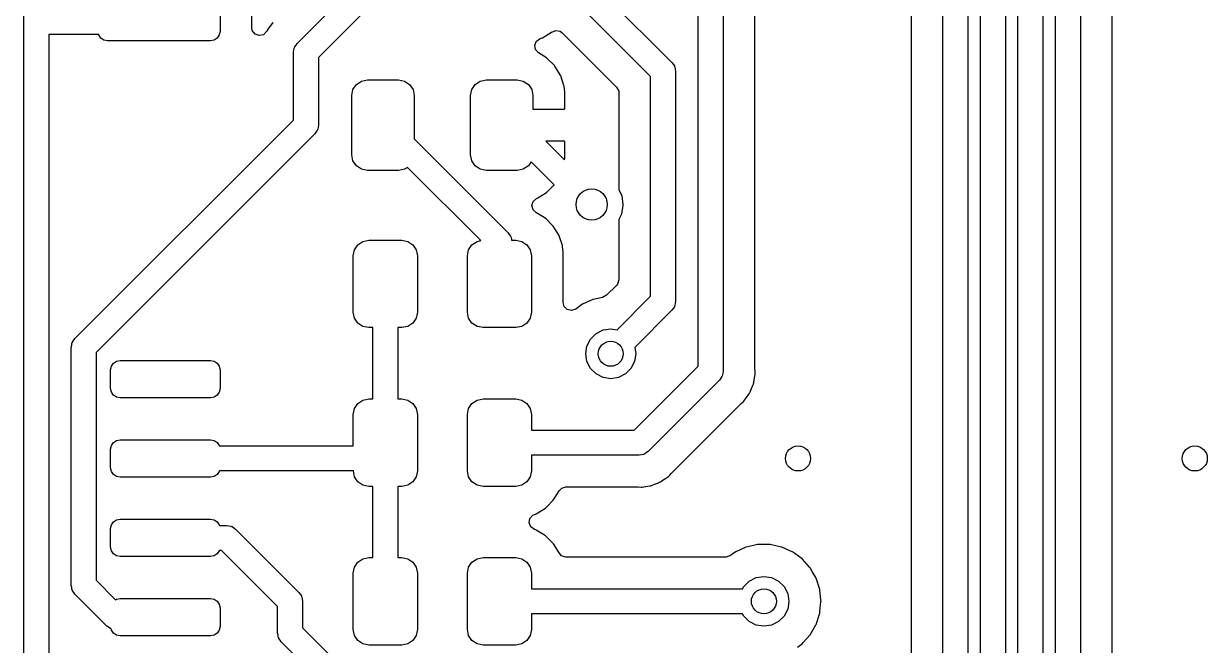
# Model space of a CAD drawing. Extents: x 61 to 228, y -146 to -45.
# Drawn here: x 145.09 to 164.03, y -108.4 to -98.45 of the extents above; entities that cross this region are included whole.
import ezdxf

# ---------------------------------------------------------------- set-up
doc = ezdxf.new("R2010")
doc.units = 0
doc.layers.add('BLACK', color=7, linetype='CONTINUOUS')

msp = doc.modelspace()

# ---------------------------------------------------------------- linework, layer by layer
at = {"layer": 'BLACK', "linetype": 'CONTINUOUS'}
for p, q in [((160.399, -135.482), (160.399, -59.9409)), ((160.799, -60.0226), (160.799, -135.565)), ((160.998, -137.804), (160.998, -60.1892)), ((161.398, -60.2724), (161.398, -137.887)), ((161.598, -138.303), (161.598, -60.4375)), ((161.998, -60.5207), (161.998, -138.22)), ((162.506, -137.957), (162.506, -60.9863)), ((159.799, -122.62), (159.799, -63.4476)), ((160.199, -63.3648), (160.199, -122.703)), ((159.291, -78.3454), (159.291, -122.212)), ((155.883, -103.93), (155.883, -89.7495)), ((156.283, -89.7495), (156.283, -104.013)), ((156.791, -103.988), (156.791, -90.0267)), ((145.088, -113.715), (145.088, -91.3127)), ((153.786, -97.3946), (155.463, -99.0712)), ((155.121, -99.2952), (153.562, -97.736)), ((149.465, -98.7681), (150.467, -97.7657)), ((148.23, -98.275), (148.23, -98.575)), ((148.738, -98.5174), (148.738, -98.2085)), ((150.597, -98.201), (149.806, -98.9923)), ((149.035, -98.4895), (148.996, -98.5398)), ((149.039, -98.4842), (149.035, -98.4895)), ((149.048, -98.471), (149.039, -98.4842)), ((149.076, -98.4319), (149.048, -98.471)), ((146.29, -98.625), (145.488, -98.625)), ((145.488, -98.625), (145.488, -113.716)), ((146.291, -98.6324), (146.29, -98.625)), ((146.324, -98.6811), (146.291, -98.6324)), ((146.373, -98.7136), (146.324, -98.6811)), ((148.186, -98.6811), (148.137, -98.7136)), ((148.219, -98.6324), (148.186, -98.6811)), ((148.23, -98.575), (148.219, -98.6324)), ((148.747, -98.5623), (148.738, -98.5174)), ((148.79, -98.6188), (148.747, -98.5623)), ((148.856, -98.6431), (148.79, -98.6188)), ((148.926, -98.6275), (148.856, -98.6431)), ((148.975, -98.5775), (148.926, -98.6275)), ((148.977, -98.5722), (148.975, -98.5775)), ((148.981, -98.566), (148.977, -98.5722)), ((148.983, -98.5637), (148.981, -98.566)), ((148.991, -98.549), (148.983, -98.5637)), ((148.992, -98.5467), (148.991, -98.549)), ((148.996, -98.5398), (148.992, -98.5467)), ((153.351, -98.6909), (153.384, -98.6799)), ((153.384, -98.6799), (153.391, -98.6775)), ((153.384, -98.6799), (153.384, -98.6799)), ((153.391, -98.6775), (153.537, -98.587)), ((153.537, -98.587), (153.541, -98.5845)), ((153.537, -98.587), (153.537, -98.587)), ((153.541, -98.5845), (153.542, -98.5852)), ((153.542, -98.5852), (153.602, -98.5608)), ((153.602, -98.5608), (153.672, -98.5739)), ((153.672, -98.5739), (153.704, -98.597)), ((153.704, -98.597), (154.576, -99.469)), ((146.43, -98.725), (146.373, -98.7136)), ((148.08, -98.725), (146.43, -98.725)), ((148.137, -98.7136), (148.08, -98.725)), ((149.406, -98.9092), (149.413, -98.8766)), ((149.413, -98.8766), (149.417, -98.8434)), ((149.417, -98.8434), (149.423, -98.8337)), ((149.423, -98.8337), (149.426, -98.8225)), ((149.426, -98.8225), (149.447, -98.7964)), ((149.447, -98.7964), (149.465, -98.7681)), ((153.266, -98.7949), (153.294, -98.7297)), ((153.277, -98.8649), (153.266, -98.7949)), ((153.325, -98.9177), (153.277, -98.8649)), ((153.294, -98.7297), (153.351, -98.6909)), ((149.406, -99.9932), (149.406, -98.9092)), ((149.806, -98.9923), (149.806, -100.076)), ((153.455, -98.9982), (153.325, -98.9177)), ((153.467, -99.0073), (153.455, -98.9982)), ((153.581, -99.1218), (153.467, -99.0073)), ((153.59, -99.1332), (153.581, -99.1218)), ((153.676, -99.271), (153.59, -99.1332)), ((155.463, -99.0712), (155.48, -99.0995)), ((155.48, -99.0995), (155.501, -99.1257)), ((155.501, -99.1257), (155.504, -99.1369)), ((155.504, -99.1369), (155.51, -99.1466)), ((155.51, -99.1466), (155.514, -99.1798)), ((155.514, -99.1798), (155.521, -99.2124)), ((155.521, -99.2124), (155.521, -102.896)), ((150.358, -99.5053), (150.412, -99.4242)), ((150.412, -99.4242), (150.493, -99.37)), ((150.493, -99.37), (150.588, -99.351)), ((150.588, -99.351), (151.088, -99.351)), ((151.088, -99.351), (151.184, -99.37)), ((151.184, -99.37), (151.265, -99.4242)), ((151.265, -99.4242), (151.319, -99.5053)), ((152.258, -99.5053), (152.312, -99.4242)), ((152.312, -99.4242), (152.393, -99.37)), ((152.393, -99.37), (152.488, -99.351)), ((152.488, -99.351), (152.988, -99.351)), ((152.988, -99.351), (153.084, -99.37)), ((153.084, -99.37), (153.165, -99.4242)), ((153.165, -99.4242), (153.219, -99.5053)), ((153.682, -99.2842), (153.676, -99.271)), ((153.733, -99.4384), (153.682, -99.2842)), ((153.736, -99.4518), (153.733, -99.4384)), ((155.121, -102.813), (155.121, -99.2952)), ((150.338, -99.601), (150.358, -99.5053)), ((150.338, -100.551), (150.338, -99.601)), ((151.319, -99.5053), (151.338, -99.601)), ((151.338, -99.601), (151.338, -100.293)), ((152.238, -99.601), (152.258, -99.5053)), ((152.238, -100.551), (152.238, -99.601)), ((153.219, -99.5053), (153.238, -99.601)), ((153.238, -99.601), (153.238, -99.822)), ((153.746, -99.5474), (153.736, -99.4518)), ((153.746, -99.5539), (153.746, -99.5474)), ((153.746, -99.8085), (153.746, -99.5539)), ((154.576, -99.469), (154.61, -99.5313)), ((154.61, -99.5313), (154.612, -99.5581)), ((154.612, -99.5581), (154.612, -101.106)), ((153.238, -99.822), (153.728, -99.822)), ((153.728, -99.822), (153.744, -99.8175)), ((153.744, -99.8175), (153.745, -99.8161)), ((153.745, -99.8161), (153.746, -99.8085)), ((145.909, -103.491), (149.406, -99.9932)), ((149.765, -100.189), (149.747, -100.217)), ((149.786, -100.163), (149.765, -100.189)), ((149.789, -100.152), (149.786, -100.163)), ((149.795, -100.142), (149.789, -100.152)), ((149.799, -100.109), (149.795, -100.142)), ((149.806, -100.076), (149.799, -100.109)), ((149.747, -100.217), (146.25, -103.715)), ((151.338, -100.293), (152.843, -101.797)), ((153.733, -100.33), (153.445, -100.33)), ((153.445, -100.33), (153.744, -100.629)), ((153.741, -100.332), (153.733, -100.33)), ((153.742, -100.333), (153.741, -100.332)), ((153.746, -100.348), (153.742, -100.333)), ((153.746, -100.598), (153.746, -100.348)), ((150.358, -100.647), (150.338, -100.551)), ((152.258, -100.647), (152.238, -100.551)), ((150.412, -100.728), (150.358, -100.647)), ((150.493, -100.782), (150.412, -100.728)), ((151.231, -100.751), (151.184, -100.782)), ((152.403, -101.923), (151.231, -100.751)), ((152.312, -100.728), (152.258, -100.647)), ((152.393, -100.782), (152.312, -100.728)), ((153.165, -100.728), (153.084, -100.782)), ((153.21, -100.661), (153.165, -100.728)), ((153.58, -101.031), (153.21, -100.661)), ((153.744, -100.629), (153.746, -100.605)), ((153.746, -100.605), (153.746, -100.598)), ((150.588, -100.801), (150.493, -100.782)), ((151.088, -100.801), (150.588, -100.801)), ((151.184, -100.782), (151.088, -100.801)), ((152.488, -100.801), (152.393, -100.782)), ((152.988, -100.801), (152.488, -100.801)), ((153.084, -100.782), (152.988, -100.801)), ((153.456, -101.153), (153.468, -101.144)), ((153.468, -101.144), (153.58, -101.031)), ((154.612, -101.106), (154.658, -101.206)), ((153.22, -101.363), (153.241, -101.295)), ((153.241, -101.295), (153.295, -101.249)), ((153.295, -101.249), (153.305, -101.245)), ((153.305, -101.245), (153.318, -101.238)), ((153.318, -101.238), (153.456, -101.153)), ((154.658, -101.206), (154.678, -101.346)), ((153.239, -101.431), (153.22, -101.363)), ((153.287, -101.473), (153.239, -101.431)), ((153.286, -101.474), (153.287, -101.473)), ((153.418, -101.555), (153.286, -101.474)), ((154.654, -101.498), (154.612, -101.584)), ((154.678, -101.358), (154.654, -101.498)), ((154.678, -101.346), (154.678, -101.358)), ((153.437, -101.567), (153.418, -101.555)), ((153.442, -101.572), (153.437, -101.567)), ((153.55, -101.68), (153.442, -101.572)), ((153.562, -101.692), (153.55, -101.68)), ((153.655, -101.842), (153.562, -101.692)), ((154.612, -101.584), (154.612, -102.55)), ((152.843, -101.797), (152.86, -101.826)), ((152.86, -101.826), (152.881, -101.852)), ((152.881, -101.852), (152.884, -101.863)), ((152.884, -101.863), (152.89, -101.873)), ((152.89, -101.873), (152.894, -101.906)), ((152.894, -101.906), (152.896, -101.916)), ((153.657, -101.849), (153.655, -101.842)), ((153.709, -102.002), (153.657, -101.849)), ((150.363, -102.166), (150.383, -102.07)), ((150.383, -102.07), (150.437, -101.989)), ((150.437, -101.989), (150.518, -101.935)), ((150.518, -101.935), (150.613, -101.916)), ((150.613, -101.916), (151.138, -101.916)), ((151.138, -101.916), (151.234, -101.935)), ((151.234, -101.935), (151.315, -101.989)), ((151.315, -101.989), (151.369, -102.07)), ((151.369, -102.07), (151.388, -102.166)), ((152.189, -102.166), (152.208, -102.07)), ((152.208, -102.07), (152.262, -101.989)), ((152.262, -101.989), (152.343, -101.935)), ((152.343, -101.935), (152.403, -101.923)), ((152.896, -101.916), (152.963, -101.916)), ((152.963, -101.916), (153.059, -101.935)), ((153.059, -101.935), (153.14, -101.989)), ((153.14, -101.989), (153.194, -102.07)), ((153.194, -102.07), (153.213, -102.166)), ((153.711, -102.01), (153.709, -102.002)), ((153.712, -102.017), (153.711, -102.01)), ((153.721, -102.106), (153.712, -102.017)), ((153.712, -102.017), (153.712, -102.017)), ((150.363, -103.066), (150.363, -102.166)), ((151.388, -102.166), (151.388, -103.066)), ((152.189, -103.066), (152.189, -102.166)), ((153.213, -102.166), (153.213, -103.066)), ((153.722, -102.116), (153.721, -102.106)), ((153.722, -102.916), (153.722, -102.116)), ((154.576, -102.639), (154.416, -102.798)), ((154.592, -102.618), (154.576, -102.639)), ((154.612, -102.55), (154.592, -102.618)), ((154.353, -102.832), (154.201, -102.865)), ((154.416, -102.798), (154.353, -102.832)), ((154.584, -103.35), (155.121, -102.813)), ((153.737, -102.975), (153.722, -102.916)), ((153.786, -103.026), (153.737, -102.975)), ((153.855, -103.042), (153.786, -103.026)), ((153.922, -103.018), (153.855, -103.042)), ((154.021, -102.946), (153.922, -103.018)), ((154.026, -102.942), (154.021, -102.946)), ((154.021, -102.946), (154.021, -102.946)), ((154.032, -102.94), (154.026, -102.942)), ((154.194, -102.867), (154.032, -102.94)), ((154.032, -102.94), (154.032, -102.94)), ((154.201, -102.865), (154.194, -102.867)), ((154.194, -102.867), (154.194, -102.867)), ((155.462, -103.037), (154.867, -103.632)), ((155.48, -103.009), (155.462, -103.037)), ((155.501, -102.982), (155.48, -103.009)), ((155.504, -102.971), (155.501, -102.982)), ((155.51, -102.962), (155.504, -102.971)), ((155.514, -102.928), (155.51, -102.962)), ((155.521, -102.896), (155.514, -102.928)), ((150.383, -103.162), (150.363, -103.066)), ((150.437, -103.243), (150.383, -103.162)), ((151.369, -103.162), (151.315, -103.243)), ((151.388, -103.066), (151.369, -103.162)), ((152.208, -103.162), (152.189, -103.066)), ((152.262, -103.243), (152.208, -103.162)), ((153.194, -103.162), (153.14, -103.243)), ((153.213, -103.066), (153.194, -103.162)), ((150.518, -103.297), (150.437, -103.243)), ((150.613, -103.316), (150.518, -103.297)), ((150.676, -103.316), (150.613, -103.316)), ((150.676, -104.456), (150.676, -103.316)), ((151.138, -103.316), (151.076, -103.316)), ((151.076, -103.316), (151.076, -104.456)), ((151.234, -103.297), (151.138, -103.316)), ((151.315, -103.243), (151.234, -103.297)), ((152.343, -103.297), (152.262, -103.243)), ((152.439, -103.316), (152.343, -103.297)), ((152.963, -103.316), (152.439, -103.316)), ((153.059, -103.297), (152.963, -103.316)), ((153.14, -103.243), (153.059, -103.297)), ((154.159, -103.498), (154.248, -103.41)), ((154.248, -103.41), (154.359, -103.353)), ((154.359, -103.353), (154.483, -103.334)), ((154.483, -103.334), (154.584, -103.35)), ((145.85, -103.632), (145.857, -103.599)), ((145.857, -103.599), (145.861, -103.566)), ((145.861, -103.566), (145.867, -103.556)), ((145.867, -103.556), (145.87, -103.545)), ((145.87, -103.545), (145.891, -103.519)), ((145.891, -103.519), (145.909, -103.491)), ((154.083, -103.734), (154.102, -103.61)), ((154.102, -103.61), (154.159, -103.498)), ((145.85, -107.442), (145.85, -103.632)), ((146.25, -103.715), (146.25, -107.359)), ((154.102, -103.857), (154.083, -103.734)), ((154.883, -103.734), (154.863, -103.857)), ((154.867, -103.632), (154.883, -103.734)), ((146.48, -103.99), (146.491, -103.933)), ((146.48, -104.29), (146.48, -103.99)), ((146.491, -103.933), (146.524, -103.884)), ((146.524, -103.884), (146.573, -103.851)), ((146.573, -103.851), (146.63, -103.84)), ((146.63, -103.84), (148.08, -103.84)), ((148.08, -103.84), (148.137, -103.851)), ((148.137, -103.851), (148.186, -103.884)), ((148.186, -103.884), (148.219, -103.933)), ((148.219, -103.933), (148.23, -103.99)), ((148.23, -103.99), (148.23, -104.29)), ((154.159, -103.969), (154.102, -103.857)), ((154.248, -104.057), (154.159, -103.969)), ((154.806, -103.969), (154.718, -104.057)), ((154.863, -103.857), (154.806, -103.969)), ((154.857, -104.956), (155.883, -103.93)), ((156.792, -103.996), (156.791, -103.988)), ((154.359, -104.114), (154.248, -104.057)), ((154.483, -104.134), (154.359, -104.114)), ((154.606, -104.114), (154.483, -104.134)), ((154.718, -104.057), (154.606, -104.114)), ((156.224, -104.154), (155.081, -105.298)), ((156.242, -104.126), (156.224, -104.154)), ((156.263, -104.1), (156.242, -104.126)), ((156.266, -104.089), (156.263, -104.1)), ((156.272, -104.079), (156.266, -104.089)), ((156.276, -104.046), (156.272, -104.079)), ((156.283, -104.013), (156.276, -104.046)), ((156.775, -104.183), (156.783, -104.127)), ((156.783, -104.127), (156.784, -104.121)), ((156.784, -104.121), (156.794, -104.065)), ((156.795, -104.058), (156.792, -103.996)), ((156.794, -104.065), (156.795, -104.058)), ((146.491, -104.347), (146.48, -104.29)), ((146.524, -104.396), (146.491, -104.347)), ((148.219, -104.347), (148.186, -104.396)), ((148.23, -104.29), (148.219, -104.347)), ((156.698, -104.374), (156.706, -104.359)), ((156.706, -104.359), (156.708, -104.356)), ((156.708, -104.356), (156.712, -104.35)), ((156.712, -104.35), (156.724, -104.319)), ((156.724, -104.319), (156.735, -104.291)), ((156.735, -104.291), (156.738, -104.285)), ((156.738, -104.285), (156.739, -104.281)), ((156.739, -104.281), (156.764, -104.226)), ((156.764, -104.226), (156.765, -104.219)), ((156.765, -104.219), (156.766, -104.216)), ((156.766, -104.216), (156.771, -104.2)), ((156.771, -104.2), (156.772, -104.198)), ((156.772, -104.198), (156.774, -104.19)), ((156.774, -104.19), (156.775, -104.183)), ((146.573, -104.429), (146.524, -104.396)), ((146.63, -104.44), (146.573, -104.429)), ((148.08, -104.44), (146.63, -104.44)), ((148.137, -104.429), (148.08, -104.44)), ((148.186, -104.396), (148.137, -104.429)), ((150.383, -104.61), (150.437, -104.529)), ((150.437, -104.529), (150.518, -104.475)), ((150.518, -104.475), (150.613, -104.456)), ((150.613, -104.456), (150.676, -104.456)), ((151.076, -104.456), (151.138, -104.456)), ((151.138, -104.456), (151.234, -104.475)), ((151.234, -104.475), (151.315, -104.529)), ((151.315, -104.529), (151.369, -104.61)), ((152.208, -104.61), (152.262, -104.529)), ((152.262, -104.529), (152.343, -104.475)), ((152.343, -104.475), (152.439, -104.456)), ((152.439, -104.456), (152.963, -104.456)), ((152.963, -104.456), (153.059, -104.475)), ((153.059, -104.475), (153.14, -104.529)), ((153.14, -104.529), (153.194, -104.61)), ((155.458, -105.64), (156.564, -104.534)), ((156.564, -104.534), (156.57, -104.529)), ((156.57, -104.529), (156.608, -104.496)), ((156.608, -104.496), (156.613, -104.491)), ((156.608, -104.496), (156.608, -104.496)), ((156.613, -104.491), (156.65, -104.438)), ((156.65, -104.438), (156.654, -104.433)), ((156.654, -104.433), (156.693, -104.383)), ((156.693, -104.383), (156.697, -104.376)), ((156.697, -104.376), (156.698, -104.374)), ((150.363, -104.706), (150.383, -104.61)), ((150.363, -105.21), (150.363, -104.706)), ((151.369, -104.61), (151.388, -104.706)), ((151.388, -104.706), (151.388, -105.606)), ((152.189, -104.706), (152.208, -104.61)), ((152.189, -105.606), (152.189, -104.706)), ((153.194, -104.61), (153.213, -104.706)), ((153.213, -104.706), (153.213, -104.956)), ((146.524, -105.154), (146.573, -105.121)), ((146.573, -105.121), (146.63, -105.11)), ((146.63, -105.11), (148.08, -105.11)), ((148.08, -105.11), (148.137, -105.121)), ((148.137, -105.121), (148.186, -105.154)), ((153.213, -104.956), (154.857, -104.956)), ((146.48, -105.26), (146.491, -105.203)), ((146.48, -105.56), (146.48, -105.26)), ((146.491, -105.203), (146.524, -105.154)), ((148.186, -105.154), (148.219, -105.203)), ((148.219, -105.203), (148.22, -105.21)), ((148.22, -105.21), (150.363, -105.21)), ((155.053, -105.315), (155.027, -105.336)), ((155.081, -105.298), (155.053, -105.315)), ((154.94, -105.356), (153.213, -105.356)), ((153.213, -105.356), (153.213, -105.606)), ((154.973, -105.349), (154.94, -105.356)), ((155.006, -105.345), (154.973, -105.349)), ((155.016, -105.339), (155.006, -105.345)), ((155.027, -105.336), (155.016, -105.339)), ((146.491, -105.617), (146.48, -105.56)), ((146.524, -105.666), (146.491, -105.617)), ((146.573, -105.699), (146.524, -105.666)), ((148.186, -105.666), (148.137, -105.699)), ((148.219, -105.617), (148.186, -105.666)), ((148.22, -105.61), (148.219, -105.617)), ((150.364, -105.61), (148.22, -105.61)), ((150.383, -105.702), (150.364, -105.61)), ((151.388, -105.606), (151.369, -105.702)), ((152.208, -105.702), (152.189, -105.606)), ((153.213, -105.606), (153.194, -105.702)), ((155.359, -105.728), (155.406, -105.696)), ((155.406, -105.696), (155.412, -105.691)), ((155.406, -105.696), (155.406, -105.696)), ((155.412, -105.691), (155.426, -105.676)), ((155.426, -105.676), (155.453, -105.645)), ((155.453, -105.645), (155.458, -105.64)), ((146.63, -105.71), (146.573, -105.699)), ((148.08, -105.71), (146.63, -105.71)), ((148.137, -105.699), (148.08, -105.71)), ((150.437, -105.783), (150.383, -105.702)), ((150.518, -105.837), (150.437, -105.783)), ((150.613, -105.856), (150.518, -105.837)), ((150.676, -105.856), (150.613, -105.856)), ((150.676, -106.996), (150.676, -105.856)), ((151.138, -105.856), (151.076, -105.856)), ((151.076, -105.856), (151.076, -106.996)), ((151.234, -105.837), (151.138, -105.856)), ((151.315, -105.783), (151.234, -105.837)), ((151.369, -105.702), (151.315, -105.783)), ((152.262, -105.783), (152.208, -105.702)), ((152.343, -105.837), (152.262, -105.783)), ((152.439, -105.856), (152.343, -105.837)), ((152.963, -105.856), (152.439, -105.856)), ((153.059, -105.837), (152.963, -105.856)), ((153.14, -105.783), (153.059, -105.837)), ((153.194, -105.702), (153.14, -105.783)), ((153.657, -105.93), (153.698, -105.884)), ((153.698, -105.884), (153.765, -105.864)), ((153.765, -105.864), (154.911, -105.864)), ((154.911, -105.864), (154.92, -105.865)), ((154.92, -105.865), (154.97, -105.868)), ((154.97, -105.868), (154.97, -105.868)), ((154.97, -105.868), (154.977, -105.869)), ((154.977, -105.869), (154.985, -105.867)), ((154.985, -105.867), (155.011, -105.863)), ((154.985, -105.867), (154.985, -105.867)), ((155.011, -105.863), (155.04, -105.858)), ((155.04, -105.858), (155.047, -105.857)), ((155.047, -105.857), (155.11, -105.849)), ((155.11, -105.849), (155.117, -105.846)), ((155.117, -105.846), (155.12, -105.846)), ((155.12, -105.846), (155.136, -105.841)), ((155.136, -105.841), (155.139, -105.841)), ((155.139, -105.841), (155.146, -105.839)), ((155.146, -105.839), (155.205, -105.814)), ((155.205, -105.814), (155.211, -105.811)), ((155.211, -105.811), (155.214, -105.81)), ((155.214, -105.81), (155.247, -105.798)), ((155.247, -105.798), (155.264, -105.791)), ((155.264, -105.791), (155.271, -105.788)), ((155.264, -105.791), (155.264, -105.791)), ((155.271, -105.788), (155.277, -105.784)), ((155.277, -105.784), (155.279, -105.783)), ((155.279, -105.783), (155.294, -105.775)), ((155.294, -105.775), (155.296, -105.773)), ((155.296, -105.773), (155.303, -105.77)), ((155.303, -105.77), (155.354, -105.731)), ((155.354, -105.731), (155.359, -105.728)), ((153.563, -106.079), (153.593, -106.031)), ((153.593, -106.031), (153.656, -105.929)), ((153.656, -105.929), (153.657, -105.93)), ((153.287, -106.298), (153.438, -106.204)), ((153.438, -106.204), (153.469, -106.174)), ((153.469, -106.174), (153.558, -106.084)), ((153.558, -106.084), (153.563, -106.079)), ((146.491, -106.473), (146.524, -106.424)), ((146.524, -106.424), (146.573, -106.391)), ((146.573, -106.391), (146.63, -106.38)), ((146.63, -106.38), (148.08, -106.38)), ((148.08, -106.38), (148.137, -106.391)), ((148.137, -106.391), (148.186, -106.424)), ((148.186, -106.424), (148.219, -106.473)), ((153.175, -106.44), (153.188, -106.37)), ((153.203, -106.505), (153.175, -106.44)), ((153.188, -106.37), (153.236, -106.318)), ((153.236, -106.318), (153.261, -106.306)), ((153.261, -106.306), (153.28, -106.3)), ((153.28, -106.3), (153.281, -106.3)), ((153.281, -106.3), (153.287, -106.298)), ((146.48, -106.53), (146.491, -106.473)), ((146.48, -106.83), (146.48, -106.53)), ((148.219, -106.473), (148.22, -106.48)), ((148.22, -106.48), (148.336, -106.48)), ((148.336, -106.48), (148.369, -106.487)), ((148.369, -106.487), (148.402, -106.491)), ((148.402, -106.491), (148.412, -106.497)), ((148.412, -106.497), (148.423, -106.5)), ((148.423, -106.5), (148.449, -106.521)), ((148.449, -106.521), (148.477, -106.539)), ((148.477, -106.539), (149.494, -107.555)), ((153.261, -106.546), (153.203, -106.505)), ((153.27, -106.549), (153.261, -106.546)), ((153.286, -106.554), (153.27, -106.549)), ((153.292, -106.558), (153.286, -106.554)), ((153.421, -106.637), (153.292, -106.558)), ((153.292, -106.558), (153.292, -106.558)), ((153.437, -106.647), (153.421, -106.637)), ((146.491, -106.887), (146.48, -106.83)), ((153.562, -106.772), (153.437, -106.647)), ((153.566, -106.778), (153.562, -106.772)), ((153.655, -106.922), (153.566, -106.778)), ((156.646, -106.83), (156.484, -106.902)), ((156.652, -106.827), (156.646, -106.83)), ((156.646, -106.83), (156.646, -106.83)), ((156.746, -106.807), (156.652, -106.827)), ((156.833, -106.789), (156.746, -106.807)), ((156.839, -106.787), (156.833, -106.789)), ((156.833, -106.789), (156.833, -106.789)), ((157.03, -106.787), (156.839, -106.787)), ((157.036, -106.789), (157.03, -106.787)), ((157.123, -106.807), (157.036, -106.789)), ((157.036, -106.789), (157.036, -106.789)), ((157.217, -106.827), (157.123, -106.807)), ((157.223, -106.83), (157.217, -106.827)), ((157.385, -106.902), (157.223, -106.83)), ((157.223, -106.83), (157.223, -106.83)), ((146.524, -106.936), (146.491, -106.887)), ((146.573, -106.969), (146.524, -106.936)), ((146.63, -106.98), (146.573, -106.969)), ((148.08, -106.98), (146.63, -106.98)), ((148.137, -106.969), (148.08, -106.98)), ((148.186, -106.936), (148.137, -106.969)), ((148.219, -106.887), (148.186, -106.936)), ((148.22, -106.88), (148.219, -106.887)), ((148.253, -106.88), (148.22, -106.88)), ((149.152, -107.779), (148.253, -106.88)), ((150.437, -107.069), (150.518, -107.015)), ((150.518, -107.015), (150.613, -106.996)), ((150.613, -106.996), (150.676, -106.996)), ((151.076, -106.996), (151.138, -106.996)), ((151.138, -106.996), (151.234, -107.015)), ((151.234, -107.015), (151.315, -107.069)), ((152.262, -107.069), (152.343, -107.015)), ((152.343, -107.015), (152.439, -106.996)), ((152.439, -106.996), (152.963, -106.996)), ((152.963, -106.996), (153.059, -107.015)), ((153.059, -107.015), (153.14, -107.069)), ((153.656, -106.921), (153.655, -106.922)), ((153.697, -106.967), (153.656, -106.921)), ((153.765, -106.987), (153.697, -106.967)), ((156.323, -106.987), (153.765, -106.987)), ((156.33, -106.987), (156.323, -106.987)), ((156.397, -106.963), (156.33, -106.987)), ((156.472, -106.909), (156.397, -106.963)), ((156.478, -106.905), (156.472, -106.909)), ((156.472, -106.909), (156.472, -106.909)), ((156.484, -106.902), (156.478, -106.905)), ((156.484, -106.902), (156.484, -106.902)), ((157.391, -106.905), (157.385, -106.902)), ((157.385, -106.902), (157.385, -106.902)), ((157.397, -106.909), (157.391, -106.905)), ((157.428, -106.931), (157.397, -106.909)), ((157.397, -106.909), (157.397, -106.909)), ((157.546, -107.017), (157.428, -106.931)), ((157.55, -107.022), (157.546, -107.017)), ((157.662, -107.147), (157.55, -107.022)), ((157.55, -107.022), (157.55, -107.022)), ((150.363, -107.246), (150.383, -107.15)), ((150.383, -107.15), (150.437, -107.069)), ((151.315, -107.069), (151.369, -107.15)), ((151.369, -107.15), (151.388, -107.246)), ((152.189, -107.246), (152.208, -107.15)), ((152.208, -107.15), (152.262, -107.069)), ((153.14, -107.069), (153.194, -107.15)), ((153.194, -107.15), (153.213, -107.246)), ((157.674, -107.159), (157.662, -107.147)), ((157.707, -107.217), (157.674, -107.159)), ((146.25, -107.359), (146.56, -107.67)), ((150.363, -108.146), (150.363, -107.246)), ((151.388, -107.246), (151.388, -108.146)), ((152.189, -108.146), (152.189, -107.246)), ((153.213, -107.246), (153.213, -107.496)), ((156.611, -107.461), (156.699, -107.372)), ((156.699, -107.372), (156.811, -107.316)), ((156.811, -107.316), (156.934, -107.296)), ((156.934, -107.296), (157.058, -107.316)), ((157.058, -107.316), (157.17, -107.372)), ((157.17, -107.372), (157.258, -107.461)), ((157.764, -107.315), (157.707, -107.217)), ((157.769, -107.324), (157.764, -107.315)), ((157.828, -107.506), (157.769, -107.324)), ((145.857, -107.475), (145.85, -107.442)), ((145.861, -107.508), (145.857, -107.475)), ((145.867, -107.518), (145.861, -107.508)), ((145.87, -107.529), (145.867, -107.518)), ((145.891, -107.555), (145.87, -107.529)), ((145.908, -107.583), (145.891, -107.555)), ((146.417, -108.091), (145.908, -107.583)), ((149.494, -107.555), (149.511, -107.583)), ((149.511, -107.583), (149.532, -107.609)), ((153.213, -107.496), (156.593, -107.496)), ((156.593, -107.496), (156.611, -107.461)), ((157.258, -107.461), (157.315, -107.572)), ((157.315, -107.572), (157.334, -107.696)), ((157.829, -107.513), (157.828, -107.506)), ((157.846, -107.678), (157.829, -107.513)), ((157.829, -107.513), (157.829, -107.513)), ((146.56, -107.67), (146.573, -107.661)), ((146.573, -107.661), (146.63, -107.65)), ((146.63, -107.65), (148.08, -107.65)), ((148.08, -107.65), (148.137, -107.661)), ((148.137, -107.661), (148.186, -107.694)), ((148.186, -107.694), (148.219, -107.743)), ((148.219, -107.743), (148.23, -107.8)), ((149.152, -108.204), (149.152, -107.779)), ((149.532, -107.609), (149.535, -107.62)), ((149.535, -107.62), (149.541, -107.63)), ((149.541, -107.63), (149.545, -107.663)), ((149.545, -107.663), (149.552, -107.696)), ((149.552, -107.696), (149.552, -108.121)), ((157.334, -107.696), (157.315, -107.82)), ((157.831, -107.855), (157.847, -107.703)), ((157.848, -107.696), (157.846, -107.678)), ((157.847, -107.703), (157.848, -107.696)), ((148.23, -107.8), (148.23, -108.1)), ((156.593, -107.896), (153.213, -107.896)), ((153.213, -107.896), (153.213, -108.146)), ((156.611, -107.931), (156.593, -107.896)), ((156.699, -108.02), (156.611, -107.931)), ((157.258, -107.931), (157.17, -108.02)), ((157.315, -107.82), (157.258, -107.931)), ((157.769, -108.068), (157.828, -107.886)), ((157.828, -107.886), (157.831, -107.855)), ((146.445, -108.109), (146.417, -108.091)), ((146.471, -108.13), (146.445, -108.109)), ((146.482, -108.133), (146.471, -108.13)), ((146.487, -108.136), (146.482, -108.133)), ((146.491, -108.157), (146.487, -108.136)), ((146.524, -108.206), (146.491, -108.157)), ((148.219, -108.157), (148.186, -108.206)), ((148.23, -108.1), (148.219, -108.157)), ((149.552, -108.121), (150.026, -108.596)), ((150.383, -108.242), (150.363, -108.146)), ((151.388, -108.146), (151.369, -108.242)), ((152.208, -108.242), (152.189, -108.146)), ((153.213, -108.146), (153.194, -108.242)), ((156.811, -108.076), (156.699, -108.02)), ((156.934, -108.096), (156.811, -108.076)), ((157.058, -108.076), (156.934, -108.096)), ((157.17, -108.02), (157.058, -108.076)), ((157.674, -108.233), (157.746, -108.107)), ((157.746, -108.107), (157.766, -108.073)), ((157.766, -108.073), (157.769, -108.068)), ((157.766, -108.073), (157.766, -108.073)), ((146.573, -108.239), (146.524, -108.206)), ((146.63, -108.25), (146.573, -108.239)), ((148.08, -108.25), (146.63, -108.25)), ((148.137, -108.239), (148.08, -108.25)), ((148.186, -108.206), (148.137, -108.239)), ((149.159, -108.237), (149.152, -108.204)), ((149.163, -108.27), (149.159, -108.237)), ((149.169, -108.28), (149.163, -108.27)), ((149.172, -108.291), (149.169, -108.28)), ((149.193, -108.317), (149.172, -108.291)), ((149.21, -108.345), (149.193, -108.317)), ((149.802, -108.937), (149.21, -108.345)), ((150.437, -108.323), (150.383, -108.242)), ((150.518, -108.377), (150.437, -108.323)), ((151.315, -108.323), (151.234, -108.377)), ((151.369, -108.242), (151.315, -108.323)), ((152.262, -108.323), (152.208, -108.242)), ((152.343, -108.377), (152.262, -108.323)), ((153.14, -108.323), (153.059, -108.377)), ((153.194, -108.242), (153.14, -108.323)), ((157.563, -108.356), (157.669, -108.238)), ((157.669, -108.238), (157.674, -108.233)), ((157.669, -108.238), (157.669, -108.238)), ((150.613, -108.396), (150.518, -108.377)), ((151.138, -108.396), (150.613, -108.396)), ((151.234, -108.377), (151.138, -108.396)), ((152.439, -108.396), (152.343, -108.377)), ((152.963, -108.396), (152.439, -108.396)), ((153.059, -108.377), (152.963, -108.396)), ((157.472, -108.429), (157.546, -108.375)), ((157.546, -108.375), (157.563, -108.356))]:
    msp.add_line(p, q, dxfattribs=at)
at = {"layer": 'BLACK'}
for centre, radius in [((154.178, -101.346), 0.25), ((154.483, -103.734), 0.2), ((157.48, -105.41), 0.2), ((163.83, -105.41), 0.2), ((156.934, -107.696), 0.2)]:
    msp.add_circle(centre, radius, dxfattribs=at)

doc.saveas('drawing.dxf')
